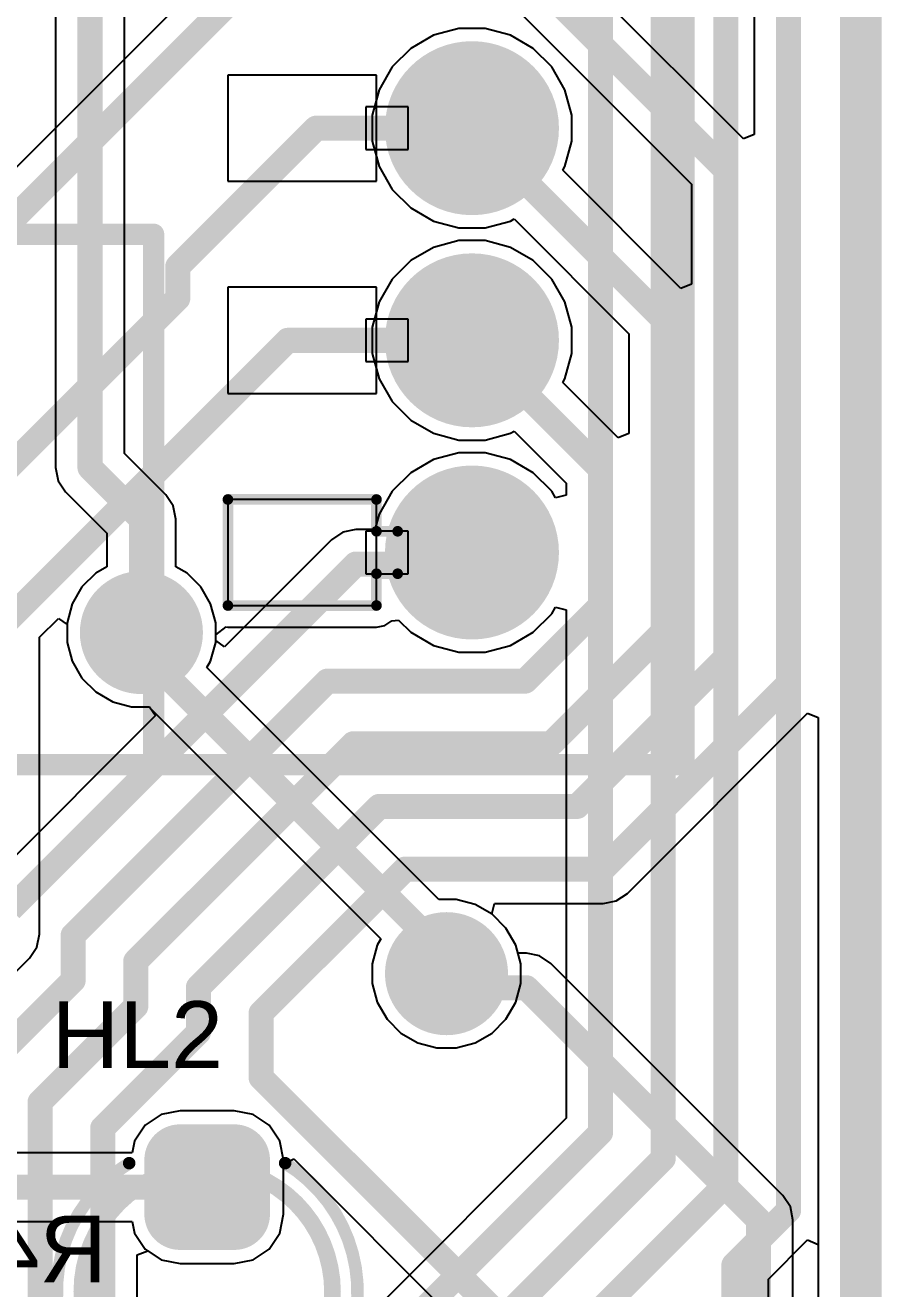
# Model space of a CAD drawing. Header units: inches. Extents: x -0.01 to 4.3, y -0.01 to 7.88.
# Drawn here: x 3.901 to 4.304, y 5.09 to 5.686 of the extents above; entities that cross this region are included whole.
import ezdxf

# ---------------------------------------------------------------- set-up
doc = ezdxf.new("R2010")
doc.units = ezdxf.units.IN
doc.header["$MEASUREMENT"] = 0
for name, color, linetype in [('Bottom Designator', 56, 'Continuous'), ('Bottom Layer', 5, 'Continuous'), ('Bottom Overlay', 54, 'Continuous'), ('Bottom Solder', 6, 'Continuous'), ('Mechanical 1', 6, 'Continuous'), ('Mechanical 29', 56, 'Continuous'), ('Multi-Layer', 9, 'Continuous'), ('Pad Holes', 156, 'Continuous'), ('Top Layer', 1, 'Continuous'), ('Top Overlay', 2, 'Continuous'), ('Top Solder', 216, 'Continuous'), ('Via Holes', 16, 'Continuous')]:
    doc.layers.add(name, color=color, linetype=linetype)
doc.styles.add('Arial', font='', dxfattribs={"height": 0.2})
doc.styles.get('Arial').set_extended_font_data('Arial')

# ---------------------------------------------------------------- blocks, each defined once
blk = doc.blocks.new('______3___26')
at = {"layer": 'Bottom Layer'}
h = blk.add_hatch(color=5, dxfattribs=at)
edge = h.paths.add_edge_path()
edge.add_arc((-0.06209, -0.0128), 0.0128, 180, 270)
edge.add_line((-0.06209, -0.02559), (-0.0365, -0.02559))
edge.add_arc((-0.0365, -0.0128), 0.0128, 270, 360)
edge.add_line((-0.0237, -0.0128), (-0.0237, 0.0128))
edge.add_arc((-0.0365, 0.0128), 0.0128, 0, 90)
edge.add_line((-0.0365, 0.02559), (-0.06209, 0.02559))
edge.add_arc((-0.06209, 0.0128), 0.0128, 90, 180)
edge.add_line((-0.07488, 0.0128), (-0.07488, -0.0128))
h = blk.add_hatch(color=5, dxfattribs=at)
edge = h.paths.add_edge_path()
edge.add_arc((0.04929, 0), 0.02559, 0, 360)
at = {"layer": 'Bottom Solder'}
h = blk.add_hatch(color=6, dxfattribs=at)
edge = h.paths.add_edge_path()
edge.add_arc((-0.06209, -0.0128), 0.0168, 180, 270)
edge.add_line((-0.06209, -0.02959), (-0.0365, -0.02959))
edge.add_arc((-0.0365, -0.0128), 0.0168, 270, 360)
edge.add_line((-0.0197, -0.0128), (-0.0197, 0.0128))
edge.add_arc((-0.0365, 0.0128), 0.0168, 0, 90)
edge.add_line((-0.0365, 0.02959), (-0.06209, 0.02959))
edge.add_arc((-0.06209, 0.0128), 0.0168, 90, 180)
edge.add_line((-0.07888, 0.0128), (-0.07888, -0.0128))
h = blk.add_hatch(color=6, dxfattribs=at)
edge = h.paths.add_edge_path()
edge.add_arc((0.04929, 0), 0.02959, 0, 360)
at = {"layer": 'Multi-Layer'}
h = blk.add_hatch(color=9, dxfattribs=at)
edge = h.paths.add_edge_path()
edge.add_arc((-0.06209, -0.0128), 0.0128, 180, 270)
edge.add_line((-0.06209, -0.02559), (-0.0365, -0.02559))
edge.add_arc((-0.0365, -0.0128), 0.0128, 270, 360)
edge.add_line((-0.0237, -0.0128), (-0.0237, 0.0128))
edge.add_arc((-0.0365, 0.0128), 0.0128, 0, 90)
edge.add_line((-0.0365, 0.02559), (-0.06209, 0.02559))
edge.add_arc((-0.06209, 0.0128), 0.0128, 90, 180)
edge.add_line((-0.07488, 0.0128), (-0.07488, -0.0128))
h = blk.add_hatch(color=9, dxfattribs=at)
edge = h.paths.add_edge_path()
edge.add_arc((0.04929, 0), 0.02559, 0, 360)
at = {"layer": 'Pad Holes'}
h = blk.add_hatch(color=7, dxfattribs=at)
edge = h.paths.add_edge_path()
edge.add_arc((-0.04929, 0), 0.01575, 0, 360)
h = blk.add_hatch(color=7, dxfattribs=at)
edge = h.paths.add_edge_path()
edge.add_arc((0.04929, 0), 0.01575, 0, 360)
at = {"layer": 'Top Layer'}
h = blk.add_hatch(color=1, dxfattribs=at)
edge = h.paths.add_edge_path()
edge.add_arc((-0.06209, -0.0128), 0.0128, 180, 270)
edge.add_line((-0.06209, -0.02559), (-0.0365, -0.02559))
edge.add_arc((-0.0365, -0.0128), 0.0128, 270, 360)
edge.add_line((-0.0237, -0.0128), (-0.0237, 0.0128))
edge.add_arc((-0.0365, 0.0128), 0.0128, 0, 90)
edge.add_line((-0.0365, 0.02559), (-0.06209, 0.02559))
edge.add_arc((-0.06209, 0.0128), 0.0128, 90, 180)
edge.add_line((-0.07488, 0.0128), (-0.07488, -0.0128))
h = blk.add_hatch(color=1, dxfattribs=at)
edge = h.paths.add_edge_path()
edge.add_arc((0.04929, 0), 0.02559, 0, 360)
at = {"layer": 'Top Solder'}
h = blk.add_hatch(color=216, dxfattribs=at)
edge = h.paths.add_edge_path()
edge.add_arc((-0.06209, -0.0128), 0.0168, 180, 270)
edge.add_line((-0.06209, -0.02959), (-0.0365, -0.02959))
edge.add_arc((-0.0365, -0.0128), 0.0168, 270, 360)
edge.add_line((-0.0197, -0.0128), (-0.0197, 0.0128))
edge.add_arc((-0.0365, 0.0128), 0.0168, 0, 90)
edge.add_line((-0.0365, 0.02959), (-0.06209, 0.02959))
edge.add_arc((-0.06209, 0.0128), 0.0168, 90, 180)
edge.add_line((-0.07888, 0.0128), (-0.07888, -0.0128))
h = blk.add_hatch(color=216, dxfattribs=at)
edge = h.paths.add_edge_path()
edge.add_arc((0.04929, 0), 0.02959, 0, 360)
at = {"layer": 'Mechanical 29'}
for points in [[(0.05906, 0, 0.00787, 0.00787, 1), (-0.05906, 0, 0.00787, 0.00787, 1)], [(-0.06102, 0, 0.00394, 0.00394, 1), (-0.05709, 0, 0.00394, 0.00394, 1)], [(0.05709, 0, 0.00394, 0.00394, 1), (0.06102, 0, 0.00394, 0.00394, 1)]]:
    blk.add_lwpolyline(points, format="xyseb", close=True, dxfattribs=at)
at = {"layer": 'Top Overlay'}
for points in [[(-0.06059, 0.03675, 0.00591, 0.00591, -0.490715), (0.0508, 0.04941, 0.00591, 0.00591, 0)], [(0.05118, 0.0384, 0.00591, 0.00591, 0), (0.05118, 0.04724, 0.00591, 0.00591, 0)], [(0.05132, -0.04887, 0.00591, 0.00591, -0.494013), (-0.06059, -0.03675, 0.00591, 0.00591, 0)], [(0.05118, -0.04724, 0.00591, 0.00591, 0), (0.05118, -0.0384, 0.00591, 0.00591, 0)]]:
    blk.add_lwpolyline(points, format="xyseb", dxfattribs=at)
for points in [[(0.04932, 0.04941, 0.00295, 0.00295, 1), (0.05227, 0.04941, 0.00295, 0.00295, 1)], [(0.0497, 0.04724, 0.00295, 0.00295, 1), (0.05266, 0.04724, 0.00295, 0.00295, 1)], [(-0.06207, 0.03675, 0.00295, 0.00295, 1), (-0.05912, 0.03675, 0.00295, 0.00295, 1)], [(0.0497, 0.0384, 0.00295, 0.00295, 1), (0.05266, 0.0384, 0.00295, 0.00295, 1)], [(-0.06207, -0.03675, 0.00295, 0.00295, 1), (-0.05912, -0.03675, 0.00295, 0.00295, 1)], [(0.0497, -0.0384, 0.00295, 0.00295, 1), (0.05266, -0.0384, 0.00295, 0.00295, 1)], [(0.0497, -0.04724, 0.00295, 0.00295, 1), (0.05266, -0.04724, 0.00295, 0.00295, 1)], [(0.04984, -0.04887, 0.00295, 0.00295, 1), (0.05279, -0.04887, 0.00295, 0.00295, 1)]]:
    blk.add_lwpolyline(points, format="xyseb", close=True, dxfattribs=at)
at = {"layer": 'Top Overlay', "style": 'Arial'}
blk.add_text('.', height=0.00394, dxfattribs=at).set_placement((0.07068, 0.03918))
blk = doc.blocks.new('B___P____31')
at = {"layer": 'Bottom Layer'}
h = blk.add_hatch(color=5, dxfattribs=at)
edge = h.paths.add_edge_path()
edge.add_arc((-0.3, 0.95), 0.037, 0, 360)
h = blk.add_hatch(color=5, dxfattribs=at)
edge = h.paths.add_edge_path()
edge.add_arc((-0.3, 0.85), 0.037, 0, 360)
h = blk.add_hatch(color=5, dxfattribs=at)
edge = h.paths.add_edge_path()
edge.add_arc((-0.3, 0.75), 0.037, 0, 360)
at = {"layer": 'Bottom Solder'}
h = blk.add_hatch(color=6, dxfattribs=at)
edge = h.paths.add_edge_path()
edge.add_arc((-0.3, 0.95), 0.041, 0, 360)
h = blk.add_hatch(color=6, dxfattribs=at)
edge = h.paths.add_edge_path()
edge.add_arc((-0.3, 0.85), 0.041, 0, 360)
h = blk.add_hatch(color=6, dxfattribs=at)
edge = h.paths.add_edge_path()
edge.add_arc((-0.3, 0.75), 0.041, 0, 360)
at = {"layer": 'Multi-Layer'}
h = blk.add_hatch(color=9, dxfattribs=at)
edge = h.paths.add_edge_path()
edge.add_arc((-0.3, 0.95), 0.037, 0, 360)
h = blk.add_hatch(color=9, dxfattribs=at)
edge = h.paths.add_edge_path()
edge.add_arc((-0.3, 0.85), 0.037, 0, 360)
h = blk.add_hatch(color=9, dxfattribs=at)
edge = h.paths.add_edge_path()
edge.add_arc((-0.3, 0.75), 0.037, 0, 360)
at = {"layer": 'Pad Holes'}
h = blk.add_hatch(color=7, dxfattribs=at)
edge = h.paths.add_edge_path()
edge.add_arc((-0.3, 0.95), 0.02, 0, 360)
h = blk.add_hatch(color=7, dxfattribs=at)
edge = h.paths.add_edge_path()
edge.add_arc((-0.3, 0.85), 0.02, 0, 360)
h = blk.add_hatch(color=7, dxfattribs=at)
edge = h.paths.add_edge_path()
edge.add_arc((-0.3, 0.75), 0.02, 0, 360)
at = {"layer": 'Top Layer'}
h = blk.add_hatch(color=1, dxfattribs=at)
edge = h.paths.add_edge_path()
edge.add_arc((-0.3, 0.95), 0.037, 0, 360)
h = blk.add_hatch(color=1, dxfattribs=at)
edge = h.paths.add_edge_path()
edge.add_arc((-0.3, 0.85), 0.037, 0, 360)
h = blk.add_hatch(color=1, dxfattribs=at)
edge = h.paths.add_edge_path()
edge.add_arc((-0.3, 0.75), 0.037, 0, 360)
at = {"layer": 'Top Solder'}
h = blk.add_hatch(color=216, dxfattribs=at)
edge = h.paths.add_edge_path()
edge.add_arc((-0.3, 0.95), 0.041, 0, 360)
h = blk.add_hatch(color=216, dxfattribs=at)
edge = h.paths.add_edge_path()
edge.add_arc((-0.3, 0.85), 0.041, 0, 360)
h = blk.add_hatch(color=216, dxfattribs=at)
edge = h.paths.add_edge_path()
edge.add_arc((-0.3, 0.75), 0.041, 0, 360)
at = {"layer": 'Bottom Designator'}
for points in [[(-0.185, 0.975, 0.005, 0.005, 0), (-0.255, 0.975, 0.005, 0.005, 0)], [(-0.255, 0.975, 0.005, 0.005, 0), (-0.255, 0.96, 0.005, 0.005, 0)], [(-0.185, 0.975, 0.005, 0.005, 0), (-0.185, 0.925, 0.005, 0.005, 0)], [(-0.255, 0.96, 0.005, 0.005, 0), (-0.265, 0.96, 0.005, 0.005, 0)], [(-0.255, 0.94, 0.005, 0.005, 0), (-0.265, 0.94, 0.005, 0.005, 0)], [(-0.255, 0.94, 0.005, 0.005, 0), (-0.255, 0.925, 0.005, 0.005, 0)], [(-0.185, 0.925, 0.005, 0.005, 0), (-0.255, 0.925, 0.005, 0.005, 0)]]:
    blk.add_lwpolyline(points, format="xyseb", dxfattribs=at)
for points in [[(-0.25625, 0.975, 0.0025, 0.0025, 1), (-0.25375, 0.975, 0.0025, 0.0025, 1)], [(-0.25625, 0.975, 0.0025, 0.0025, 1), (-0.25375, 0.975, 0.0025, 0.0025, 1)], [(-0.18625, 0.975, 0.0025, 0.0025, 1), (-0.18375, 0.975, 0.0025, 0.0025, 1)], [(-0.18625, 0.975, 0.0025, 0.0025, 1), (-0.18375, 0.975, 0.0025, 0.0025, 1)], [(-0.26625, 0.96, 0.0025, 0.0025, 1), (-0.26375, 0.96, 0.0025, 0.0025, 1)], [(-0.25625, 0.96, 0.0025, 0.0025, 1), (-0.25375, 0.96, 0.0025, 0.0025, 1)], [(-0.25625, 0.96, 0.0025, 0.0025, 1), (-0.25375, 0.96, 0.0025, 0.0025, 1)], [(-0.26625, 0.94, 0.0025, 0.0025, 1), (-0.26375, 0.94, 0.0025, 0.0025, 1)], [(-0.25625, 0.94, 0.0025, 0.0025, 1), (-0.25375, 0.94, 0.0025, 0.0025, 1)], [(-0.25625, 0.94, 0.0025, 0.0025, 1), (-0.25375, 0.94, 0.0025, 0.0025, 1)], [(-0.25625, 0.925, 0.0025, 0.0025, 1), (-0.25375, 0.925, 0.0025, 0.0025, 1)], [(-0.25625, 0.925, 0.0025, 0.0025, 1), (-0.25375, 0.925, 0.0025, 0.0025, 1)], [(-0.18625, 0.925, 0.0025, 0.0025, 1), (-0.18375, 0.925, 0.0025, 0.0025, 1)], [(-0.18625, 0.925, 0.0025, 0.0025, 1), (-0.18375, 0.925, 0.0025, 0.0025, 1)]]:
    blk.add_lwpolyline(points, format="xyseb", close=True, dxfattribs=at)
at = {"layer": 'Bottom Layer'}
for p, q in [((-0.255, 0.975), (-0.255, 0.925)), ((-0.185, 0.975), (-0.255, 0.975)), ((-0.185, 0.925), (-0.185, 0.975)), ((-0.27, 0.96), (-0.27, 0.94)), ((-0.25, 0.96), (-0.27, 0.96)), ((-0.25, 0.94), (-0.25, 0.96)), ((-0.27, 0.94), (-0.25, 0.94)), ((-0.255, 0.925), (-0.185, 0.925)), ((-0.255, 0.875), (-0.255, 0.825)), ((-0.185, 0.875), (-0.255, 0.875)), ((-0.185, 0.825), (-0.185, 0.875)), ((-0.27, 0.86), (-0.27, 0.84)), ((-0.25, 0.86), (-0.27, 0.86)), ((-0.25, 0.84), (-0.25, 0.86)), ((-0.27, 0.84), (-0.25, 0.84)), ((-0.255, 0.825), (-0.185, 0.825)), ((-0.255, 0.775), (-0.255, 0.725)), ((-0.185, 0.775), (-0.255, 0.775)), ((-0.185, 0.725), (-0.185, 0.775)), ((-0.27, 0.76), (-0.27, 0.74)), ((-0.25, 0.76), (-0.27, 0.76)), ((-0.25, 0.74), (-0.25, 0.76)), ((-0.27, 0.74), (-0.25, 0.74)), ((-0.255, 0.725), (-0.185, 0.725))]:
    blk.add_line(p, q, dxfattribs=at)
at = {"layer": 'Top Overlay'}
for points in [[(-0.4, 1.05, 0.01, 0.01, 0), (-0.4, -1.05, 0.01, 0.01, 0)], [(0.4, 1.05, 0.01, 0.01, 0), (-0.4, 1.05, 0.01, 0.01, 0)], [(-0.15, 1.05, 0.01, 0.01, 0), (-0.15, 0.8, 0.01, 0.01, 0)], [(0.15, 1.05, 0.01, 0.01, 0), (-0.15, 1.05, 0.01, 0.01, 0)], [(0.15, 0.8, 0.01, 0.01, 0), (-0.15, 0.8, 0.01, 0.01, 0)]]:
    blk.add_lwpolyline(points, format="xyseb", dxfattribs=at)
for points in [[(-0.4025, 1.05, 0.005, 0.005, 1), (-0.3975, 1.05, 0.005, 0.005, 1)], [(-0.4025, 1.05, 0.005, 0.005, 1), (-0.3975, 1.05, 0.005, 0.005, 1)], [(-0.1525, 1.05, 0.005, 0.005, 1), (-0.1475, 1.05, 0.005, 0.005, 1)], [(-0.1525, 1.05, 0.005, 0.005, 1), (-0.1475, 1.05, 0.005, 0.005, 1)], [(-0.1525, 0.8, 0.005, 0.005, 1), (-0.1475, 0.8, 0.005, 0.005, 1)], [(-0.1525, 0.8, 0.005, 0.005, 1), (-0.1475, 0.8, 0.005, 0.005, 1)]]:
    blk.add_lwpolyline(points, format="xyseb", close=True, dxfattribs=at)

msp = doc.modelspace()

# ---------------------------------------------------------------- hatches: boundary and pattern name
at = {"layer": 'Bottom Layer'}
h = msp.add_hatch(color=5, dxfattribs=at)
edge = h.paths.add_edge_path()
edge.add_arc((3.95523, 5.39926), 0.025, 0, 360)
h = msp.add_hatch(color=5, dxfattribs=at)
edge = h.paths.add_edge_path()
edge.add_arc((4.09901, 5.23849), 0.025, 0, 360)
at = {"layer": 'Bottom Solder'}
h = msp.add_hatch(color=6, dxfattribs=at)
edge = h.paths.add_edge_path()
edge.add_arc((3.95523, 5.39926), 0.029, 0, 360)
h = msp.add_hatch(color=6, dxfattribs=at)
edge = h.paths.add_edge_path()
edge.add_arc((4.09901, 5.23849), 0.029, 0, 360)
at = {"layer": 'Top Layer'}
h = msp.add_hatch(color=1, dxfattribs=at)
edge = h.paths.add_edge_path()
edge.add_arc((3.95523, 5.39926), 0.025, 0, 360)
h = msp.add_hatch(color=1, dxfattribs=at)
edge = h.paths.add_edge_path()
edge.add_arc((4.09901, 5.23849), 0.025, 0, 360)
at = {"layer": 'Top Solder'}
h = msp.add_hatch(color=216, dxfattribs=at)
edge = h.paths.add_edge_path()
edge.add_arc((3.95523, 5.39926), 0.029, 0, 360)
h = msp.add_hatch(color=216, dxfattribs=at)
edge = h.paths.add_edge_path()
edge.add_arc((4.09901, 5.23849), 0.029, 0, 360)
at = {"layer": 'Via Holes'}
h = msp.add_hatch(color=7, dxfattribs=at)
edge = h.paths.add_edge_path()
edge.add_arc((3.95523, 5.39926), 0.014, 0, 360)
h = msp.add_hatch(color=7, dxfattribs=at)
edge = h.paths.add_edge_path()
edge.add_arc((4.09901, 5.23849), 0.014, 0, 360)

# ---------------------------------------------------------------- linework, layer by layer
at = {"layer": 'Bottom Layer'}
for p, q in [((3.98644, 5.70878), (3.82048, 5.54282)), ((4.13986, 5.39939), (4.14861, 5.40814)), ((4.14861, 5.40814), (4.1504, 5.41125)), ((4.1504, 5.41125), (4.1554, 5.40991)), ((4.1554, 5.40991), (4.1554, 5.17034)), ((3.90722, 5.39708), (3.91609, 5.40595)), ((3.91609, 5.40595), (3.92023, 5.40301)), ((3.92023, 5.40301), (3.92023, 5.39465)), ((3.99023, 5.39827), (3.99523, 5.40196)), ((3.99523, 5.40196), (3.996, 5.4018)), ((3.996, 5.4018), (4.066, 5.4018)), ((4.066, 5.4018), (4.0699, 5.40258)), ((4.0699, 5.40258), (4.07321, 5.40479)), ((4.07321, 5.40479), (4.07642, 5.40511)), ((4.07642, 5.40511), (4.08214, 5.39939)), ((3.90722, 5.25718), (3.90722, 5.39708)), ((3.99023, 5.39465), (3.99023, 5.39827)), ((4.08214, 5.39939), (4.09286, 5.3932)), ((4.12914, 5.3932), (4.13986, 5.39939)), ((3.92023, 5.39465), (3.92261, 5.38575)), ((3.98784, 5.38575), (3.99023, 5.39465)), ((4.09286, 5.3932), (4.10481, 5.39)), ((4.10481, 5.39), (4.11719, 5.39)), ((4.11719, 5.39), (4.12914, 5.3932)), ((3.92261, 5.38575), (3.92722, 5.37777)), ((3.98613, 5.38279), (3.98784, 5.38575)), ((3.92722, 5.37777), (3.93374, 5.37125)), ((4.09544, 5.27349), (3.98613, 5.38279)), ((3.93374, 5.37125), (3.94172, 5.36664)), ((3.94172, 5.36664), (3.95062, 5.36426)), ((3.95062, 5.36426), (3.9588, 5.36426)), ((3.9588, 5.36426), (4.0681, 5.25495)), ((4.10362, 5.27349), (4.09544, 5.27349)), ((4.11252, 5.2711), (4.10362, 5.27349)), ((4.1205, 5.26649), (4.11252, 5.2711)), ((4.12702, 5.25998), (4.1205, 5.26649)), ((4.13163, 5.252), (4.12702, 5.25998)), ((3.90598, 5.25098), (3.90722, 5.25718)), ((4.0681, 5.25495), (4.0664, 5.252)), ((3.90247, 5.24572), (3.90598, 5.25098)), ((4.0664, 5.252), (4.06401, 5.24309)), ((4.13401, 5.24309), (4.13163, 5.252)), ((3.81584, 5.15909), (3.90247, 5.24572)), ((4.06401, 5.24309), (4.06401, 5.23388)), ((4.13401, 5.23388), (4.13401, 5.24309)), ((4.06401, 5.23388), (4.0664, 5.22498)), ((4.13163, 5.22498), (4.13401, 5.23388)), ((4.0664, 5.22498), (4.071, 5.217)), ((4.12702, 5.217), (4.13163, 5.22498)), ((4.071, 5.217), (4.07752, 5.21048)), ((4.1205, 5.21048), (4.12702, 5.217)), ((4.07752, 5.21048), (4.0855, 5.20587)), ((4.0855, 5.20587), (4.0944, 5.20349)), ((4.10362, 5.20349), (4.11252, 5.20587)), ((4.11252, 5.20587), (4.1205, 5.21048)), ((4.0944, 5.20349), (4.10362, 5.20349)), ((3.96453, 5.17214), (3.95699, 5.1671)), ((3.97343, 5.17391), (3.96453, 5.17214)), ((3.99902, 5.17391), (3.97343, 5.17391)), ((4.00791, 5.17214), (3.99902, 5.17391)), ((4.01545, 5.1671), (4.00791, 5.17214)), ((4.1554, 5.17034), (4.02681, 5.04175)), ((3.95699, 5.1671), (3.95195, 5.15956)), ((4.02049, 5.15956), (4.01545, 5.1671)), ((3.95195, 5.15956), (3.95086, 5.15409)), ((4.02226, 5.15067), (4.02049, 5.15956)), ((3.95086, 5.15409), (3.81791, 5.15409)), ((4.02226, 5.12508), (4.02226, 5.15067)), ((3.82016, 5.12166), (3.95086, 5.12166)), ((3.95086, 5.12166), (3.95195, 5.11618)), ((4.02049, 5.11618), (4.02226, 5.12508)), ((3.95195, 5.11618), (3.95699, 5.10864)), ((4.01545, 5.10864), (4.02049, 5.11618)), ((4.25067, 5.09446), (4.26919, 5.11298)), ((4.26919, 5.11298), (4.27419, 5.11091)), ((4.27419, 5.11091), (4.27419, 0.11899)), ((3.95699, 5.10864), (3.96453, 5.10361)), ((3.96453, 5.10361), (3.97343, 5.10184)), ((3.99902, 5.10184), (4.00791, 5.10361)), ((4.00791, 5.10361), (4.01545, 5.10864)), ((3.97343, 5.10184), (3.99902, 5.10184)), ((4.25067, 4.22183), (4.25067, 5.09446))]:
    msp.add_line(p, q, dxfattribs=at)
for points in [[(4.2602, 5.12693, 0.01181, 0.01181, 0), (4.2602, 5.85704, 0.01181, 0.01181, 0)], [(4.23068, 5.13916, 0.01181, 0.01181, 0), (4.23068, 5.84481, 0.01181, 0.01181, 0)], [(4.20115, 5.15139, 0.01181, 0.01181, 0), (4.20115, 5.83258, 0.01181, 0.01181, 0)], [(4.17162, 5.16362, 0.01181, 0.01181, 0), (4.17162, 5.76211, 0.01181, 0.01181, 0)], [(3.83195, 5.53135, 0.01181, 0.01181, 0), (4.03759, 5.737, 0.01181, 0.01181, 0)], [(3.97238, 5.57178, 0.01181, 0.01181, 0), (4.03759, 5.637, 0.01181, 0.01181, 0)], [(4.03759, 5.637, 0.01181, 0.01181, 0), (4.111, 5.637, 0.01181, 0.01181, 0)], [(3.97238, 5.55678, 0.01181, 0.01181, 0), (3.97238, 5.57178, 0.01181, 0.01181, 0)], [(3.86147, 5.44588, 0.01181, 0.01181, 0), (3.97238, 5.55678, 0.01181, 0.01181, 0)], [(3.891, 5.40379, 0.01181, 0.01181, 0), (4.02421, 5.537, 0.01181, 0.01181, 0)], [(4.02421, 5.537, 0.01181, 0.01181, 0), (4.111, 5.537, 0.01181, 0.01181, 0)], [(3.95523, 5.39076, 0.01181, 0.01181, 0), (3.95523, 5.39926, 0.01181, 0.01181, 0)], [(3.95523, 5.39076, 0.01181, 0.01181, 0), (4.09901, 5.24698, 0.01181, 0.01181, 0)], [(4.09901, 5.23849, 0.01181, 0.01181, 0), (4.09901, 5.24698, 0.01181, 0.01181, 0)], [(4.03543, 5.02743, 0.01181, 0.01181, 0), (4.17162, 5.16362, 0.01181, 0.01181, 0)], [(4.06496, 5.0152, 0.01181, 0.01181, 0), (4.20115, 5.15139, 0.01181, 0.01181, 0)], [(3.81345, 5.13787, 0.01181, 0.01181, 0), (3.98622, 5.13787, 0.01181, 0.01181, 0)], [(4.17162, 5.08011, 0.01181, 0.01181, 0), (4.23068, 5.13916, 0.01181, 0.01181, 0)], [(4.23445, 5.10117, 0.01181, 0.01181, 0), (4.2602, 5.12693, 0.01181, 0.01181, 0)], [(4.23445, 4.22183, 0.01181, 0.01181, 0), (4.23445, 5.10117, 0.01181, 0.01181, 0)]]:
    msp.add_lwpolyline(points, format="xyseb", dxfattribs=at)
for points in [[(4.03464, 5.637, 0.00591, 0.00591, 1), (4.04055, 5.637, 0.00591, 0.00591, 1)], [(4.03464, 5.637, 0.00591, 0.00591, 1), (4.04055, 5.637, 0.00591, 0.00591, 1)], [(4.10805, 5.637, 0.00591, 0.00591, 1), (4.11395, 5.637, 0.00591, 0.00591, 1)], [(3.96943, 5.57178, 0.00591, 0.00591, 1), (3.97533, 5.57178, 0.00591, 0.00591, 1)], [(3.96943, 5.57178, 0.00591, 0.00591, 1), (3.97533, 5.57178, 0.00591, 0.00591, 1)], [(3.96943, 5.55678, 0.00591, 0.00591, 1), (3.97533, 5.55678, 0.00591, 0.00591, 1)], [(3.96943, 5.55678, 0.00591, 0.00591, 1), (3.97533, 5.55678, 0.00591, 0.00591, 1)], [(4.02125, 5.537, 0.00591, 0.00591, 1), (4.02716, 5.537, 0.00591, 0.00591, 1)], [(4.02125, 5.537, 0.00591, 0.00591, 1), (4.02716, 5.537, 0.00591, 0.00591, 1)], [(4.10805, 5.537, 0.00591, 0.00591, 1), (4.11395, 5.537, 0.00591, 0.00591, 1)], [(3.95228, 5.39926, 0.00591, 0.00591, 1), (3.95818, 5.39926, 0.00591, 0.00591, 1)], [(3.95228, 5.39076, 0.00591, 0.00591, 1), (3.95818, 5.39076, 0.00591, 0.00591, 1)], [(3.95228, 5.39076, 0.00591, 0.00591, 1), (3.95818, 5.39076, 0.00591, 0.00591, 1)], [(4.09606, 5.24698, 0.00591, 0.00591, 1), (4.10196, 5.24698, 0.00591, 0.00591, 1)], [(4.09606, 5.24698, 0.00591, 0.00591, 1), (4.10196, 5.24698, 0.00591, 0.00591, 1)], [(4.09606, 5.23849, 0.00591, 0.00591, 1), (4.10196, 5.23849, 0.00591, 0.00591, 1)], [(4.16867, 5.16362, 0.00591, 0.00591, 1), (4.17457, 5.16362, 0.00591, 0.00591, 1)], [(4.16867, 5.16362, 0.00591, 0.00591, 1), (4.17457, 5.16362, 0.00591, 0.00591, 1)], [(4.1982, 5.15139, 0.00591, 0.00591, 1), (4.2041, 5.15139, 0.00591, 0.00591, 1)], [(4.1982, 5.15139, 0.00591, 0.00591, 1), (4.2041, 5.15139, 0.00591, 0.00591, 1)], [(3.98327, 5.13787, 0.00591, 0.00591, 1), (3.98917, 5.13787, 0.00591, 0.00591, 1)], [(4.22772, 5.13916, 0.00591, 0.00591, 1), (4.23363, 5.13916, 0.00591, 0.00591, 1)], [(4.22772, 5.13916, 0.00591, 0.00591, 1), (4.23363, 5.13916, 0.00591, 0.00591, 1)], [(4.25725, 5.12693, 0.00591, 0.00591, 1), (4.26316, 5.12693, 0.00591, 0.00591, 1)], [(4.25725, 5.12693, 0.00591, 0.00591, 1), (4.26316, 5.12693, 0.00591, 0.00591, 1)], [(4.2315, 5.10117, 0.00591, 0.00591, 1), (4.2374, 5.10117, 0.00591, 0.00591, 1)], [(4.2315, 5.10117, 0.00591, 0.00591, 1), (4.2374, 5.10117, 0.00591, 0.00591, 1)]]:
    msp.add_lwpolyline(points, format="xyseb", close=True, dxfattribs=at)
at = {"layer": 'Mechanical 1'}
for points in [[(4.28934, 0.11833, 0.00984, 0.00984, 0), (4.28934, 7.75569, 0.00984, 0.00984, 0)], [(4.29918, 0.11811, 0.00984, 0.00984, 0), (4.29918, 7.75591, 0.00984, 0.00984, 0)]]:
    msp.add_lwpolyline(points, format="xyseb", dxfattribs=at)
at = {"layer": 'Top Layer'}
for p, q in [((4.24399, 6.28108), (4.24399, 5.63402)), ((4.23899, 5.63195), (4.1538, 5.71713)), ((4.13087, 5.6942), (4.21446, 5.61061)), ((3.91478, 5.69095), (3.91478, 5.477)), ((3.94722, 5.48372), (3.94722, 5.69095)), ((4.10481, 5.684), (4.09286, 5.6808)), ((4.11719, 5.684), (4.10481, 5.684)), ((4.12914, 5.6808), (4.11719, 5.684)), ((4.09286, 5.6808), (4.08214, 5.67461)), ((4.13986, 5.67461), (4.12914, 5.6808)), ((4.08214, 5.67461), (4.07339, 5.66586)), ((4.14861, 5.66586), (4.13986, 5.67461)), ((4.07339, 5.66586), (4.0672, 5.65514)), ((4.1548, 5.65514), (4.14861, 5.66586)), ((4.0672, 5.65514), (4.064, 5.64319)), ((4.158, 5.64319), (4.1548, 5.65514)), ((4.064, 5.64319), (4.064, 5.63081)), ((4.158, 5.63081), (4.158, 5.64319)), ((4.24399, 5.63402), (4.23899, 5.63195)), ((4.064, 5.63081), (4.0672, 5.61886)), ((4.1548, 5.61886), (4.158, 5.63081)), ((4.0672, 5.61886), (4.07339, 5.60814)), ((4.1538, 5.61713), (4.1548, 5.61886)), ((4.20946, 5.56147), (4.1538, 5.61713)), ((4.21446, 5.61061), (4.21446, 5.56355)), ((4.07339, 5.60814), (4.08214, 5.59939)), ((4.08214, 5.59939), (4.09286, 5.5932)), ((4.09286, 5.5932), (4.10481, 5.59)), ((4.11719, 5.59), (4.12914, 5.5932)), ((4.12914, 5.5932), (4.13087, 5.5942)), ((4.13087, 5.5942), (4.18493, 5.54013)), ((4.10481, 5.59), (4.11719, 5.59)), ((4.09286, 5.5808), (4.08214, 5.57461)), ((4.10481, 5.584), (4.09286, 5.5808)), ((4.11719, 5.584), (4.10481, 5.584)), ((4.12914, 5.5808), (4.11719, 5.584)), ((4.13986, 5.57461), (4.12914, 5.5808)), ((4.08214, 5.57461), (4.07339, 5.56586)), ((4.14861, 5.56586), (4.13986, 5.57461)), ((4.07339, 5.56586), (4.0672, 5.55514)), ((4.1548, 5.55514), (4.14861, 5.56586)), ((4.21446, 5.56355), (4.20946, 5.56147)), ((4.0672, 5.55514), (4.064, 5.54319)), ((4.158, 5.54319), (4.1548, 5.55514)), ((4.064, 5.54319), (4.064, 5.53081)), ((4.158, 5.53081), (4.158, 5.54319)), ((4.18493, 5.54013), (4.18493, 5.49307)), ((4.064, 5.53081), (4.0672, 5.51886)), ((4.1548, 5.51886), (4.158, 5.53081)), ((4.0672, 5.51886), (4.07339, 5.50814)), ((4.1538, 5.51713), (4.1548, 5.51886)), ((4.17993, 5.491), (4.1538, 5.51713)), ((4.07339, 5.50814), (4.08214, 5.49939)), ((4.08214, 5.49939), (4.09286, 5.4932)), ((4.09286, 5.4932), (4.10481, 5.49)), ((4.11719, 5.49), (4.12914, 5.4932)), ((4.12914, 5.4932), (4.13087, 5.4942)), ((4.13087, 5.4942), (4.1554, 5.46966)), ((4.18493, 5.49307), (4.17993, 5.491)), ((4.10481, 5.49), (4.11719, 5.49)), ((3.9667, 5.46424), (3.94722, 5.48372)), ((4.09286, 5.4808), (4.08214, 5.47461)), ((4.10481, 5.484), (4.09286, 5.4808)), ((4.11719, 5.484), (4.10481, 5.484)), ((4.12914, 5.4808), (4.11719, 5.484)), ((4.13986, 5.47461), (4.12914, 5.4808)), ((3.91478, 5.477), (3.91602, 5.47079)), ((4.08214, 5.47461), (4.07339, 5.46586)), ((4.14861, 5.46586), (4.13986, 5.47461)), ((3.91602, 5.47079), (3.91953, 5.46553)), ((4.1554, 5.46966), (4.1554, 5.46409)), ((3.91953, 5.46553), (3.93901, 5.44605)), ((3.97021, 5.45898), (3.9667, 5.46424)), ((4.07339, 5.46586), (4.0672, 5.45514)), ((4.1504, 5.46275), (4.14861, 5.46586)), ((4.1554, 5.46409), (4.1504, 5.46275)), ((3.97145, 5.45277), (3.97021, 5.45898)), ((4.0672, 5.45514), (4.06523, 5.44777)), ((3.97145, 5.43031), (3.97145, 5.45277)), ((3.93901, 5.44605), (3.93901, 5.43031)), ((4.04482, 5.44302), (3.99437, 5.39257)), ((4.05008, 5.44654), (4.04482, 5.44302)), ((4.05628, 5.44777), (4.05008, 5.44654)), ((4.06523, 5.44777), (4.05628, 5.44777)), ((3.93374, 5.42727), (3.92722, 5.42075)), ((3.93901, 5.43031), (3.93374, 5.42727)), ((3.97672, 5.42727), (3.97145, 5.43031)), ((3.98323, 5.42075), (3.97672, 5.42727)), ((3.92722, 5.42075), (3.92261, 5.41277)), ((3.98784, 5.41277), (3.98323, 5.42075)), ((3.92261, 5.41277), (3.92023, 5.40387)), ((3.99023, 5.40387), (3.98784, 5.41277)), ((3.92023, 5.40387), (3.92023, 5.39465)), ((3.99023, 5.3955), (3.99023, 5.40387)), ((3.99437, 5.39257), (3.99023, 5.3955)), ((3.92023, 5.39465), (3.92261, 5.38575)), ((3.92261, 5.38575), (3.92722, 5.37777)), ((3.92722, 5.37777), (3.93374, 5.37125)), ((3.93374, 5.37125), (3.94172, 5.36664)), ((3.94172, 5.36664), (3.95062, 5.36426)), ((3.96192, 5.36012), (3.88522, 5.28342)), ((3.95062, 5.36426), (3.95898, 5.36426)), ((3.95898, 5.36426), (3.96192, 5.36012)), ((4.18427, 5.27633), (4.26919, 5.36125)), ((4.26919, 5.36125), (4.27419, 5.35918)), ((4.27419, 5.35918), (4.27419, 0.11899)), ((4.17901, 5.27281), (4.18427, 5.27633)), ((4.12035, 5.26658), (4.12169, 5.27158)), ((4.12169, 5.27158), (4.1728, 5.27158)), ((4.1728, 5.27158), (4.17901, 5.27281)), ((4.1205, 5.26649), (4.12035, 5.26658)), ((4.12702, 5.25998), (4.1205, 5.26649)), ((4.13163, 5.252), (4.12702, 5.25998)), ((4.13267, 5.24808), (4.13163, 5.252)), ((4.13664, 5.24808), (4.13267, 5.24808)), ((4.14285, 5.24685), (4.13664, 5.24808)), ((4.14811, 5.24333), (4.14285, 5.24685)), ((4.25753, 5.13391), (4.14811, 5.24333)), ((4.02226, 5.14892), (4.02703, 5.15123)), ((4.02703, 5.15123), (4.11926, 5.059)), ((4.02226, 5.12508), (4.02226, 5.14892)), ((4.26105, 5.12865), (4.25753, 5.13391)), ((4.26228, 5.12244), (4.26105, 5.12865)), ((4.02049, 5.11618), (4.02226, 5.12508)), ((4.26228, 2.6003), (4.26228, 5.12244)), ((4.01545, 5.10864), (4.02049, 5.11618)), ((3.95322, 5.10597), (3.95822, 5.10782)), ((3.95322, 5.06235), (3.95322, 5.10597)), ((3.95822, 5.10782), (3.96453, 5.10361)), ((3.96453, 5.10361), (3.97343, 5.10184)), ((3.99902, 5.10184), (4.00791, 5.10361)), ((4.00791, 5.10361), (4.01545, 5.10864)), ((3.97343, 5.10184), (3.99902, 5.10184))]:
    msp.add_line(p, q, dxfattribs=at)
for points in [[(4.2602, 5.3752, 0.01181, 0.01181, 0), (4.2602, 6.2878, 0.01181, 0.01181, 0)], [(4.111, 5.737, 0.01181, 0.01181, 0), (4.23068, 5.61732, 0.01181, 0.01181, 0)], [(3.931, 5.477, 0.01181, 0.01181, 0), (3.931, 5.722, 0.01181, 0.01181, 0)], [(4.111, 5.637, 0.01181, 0.01181, 0), (4.20115, 5.54685, 0.01181, 0.01181, 0)], [(4.23068, 5.38743, 0.01181, 0.01181, 0), (4.23068, 5.61732, 0.01181, 0.01181, 0)], [(4.20115, 5.39966, 0.01181, 0.01181, 0), (4.20115, 5.54685, 0.01181, 0.01181, 0)], [(4.111, 5.537, 0.01181, 0.01181, 0), (4.17162, 5.47638, 0.01181, 0.01181, 0)], [(3.931, 5.477, 0.01181, 0.01181, 0), (3.95523, 5.45277, 0.01181, 0.01181, 0)], [(4.17162, 5.41189, 0.01181, 0.01181, 0), (4.17162, 5.47638, 0.01181, 0.01181, 0)], [(3.95523, 5.39926, 0.01181, 0.01181, 0), (3.95523, 5.45277, 0.01181, 0.01181, 0)], [(3.89353, 5.2688, 0.01181, 0.01181, 0), (4.05628, 5.43155, 0.01181, 0.01181, 0)], [(4.05628, 5.43155, 0.01181, 0.01181, 0), (4.10555, 5.43155, 0.01181, 0.01181, 0)], [(4.10555, 5.43155, 0.01181, 0.01181, 0), (4.111, 5.437, 0.01181, 0.01181, 0)], [(4.13611, 5.37638, 0.01181, 0.01181, 0), (4.17162, 5.41189, 0.01181, 0.01181, 0)], [(4.16317, 5.36168, 0.01181, 0.01181, 0), (4.20115, 5.39966, 0.01181, 0.01181, 0)], [(4.16057, 5.31732, 0.01181, 0.01181, 0), (4.23068, 5.38743, 0.01181, 0.01181, 0)], [(3.92306, 5.25657, 0.01181, 0.01181, 0), (4.04287, 5.37638, 0.01181, 0.01181, 0)], [(4.04287, 5.37638, 0.01181, 0.01181, 0), (4.13611, 5.37638, 0.01181, 0.01181, 0)], [(4.1728, 5.2878, 0.01181, 0.01181, 0), (4.2602, 5.3752, 0.01181, 0.01181, 0)], [(4.14834, 5.34685, 0.01181, 0.01181, 0), (4.16317, 5.36168, 0.01181, 0.01181, 0)], [(3.95258, 5.24434, 0.01181, 0.01181, 0), (4.0551, 5.34685, 0.01181, 0.01181, 0)], [(4.0551, 5.34685, 0.01181, 0.01181, 0), (4.14834, 5.34685, 0.01181, 0.01181, 0)], [(3.98211, 5.2321, 0.01181, 0.01181, 0), (4.06733, 5.31732, 0.01181, 0.01181, 0)], [(4.06733, 5.31732, 0.01181, 0.01181, 0), (4.16057, 5.31732, 0.01181, 0.01181, 0)], [(4.01164, 5.21987, 0.01181, 0.01181, 0), (4.07956, 5.2878, 0.01181, 0.01181, 0)], [(4.07956, 5.2878, 0.01181, 0.01181, 0), (4.1728, 5.2878, 0.01181, 0.01181, 0)], [(3.92306, 5.23532, 0.01181, 0.01181, 0), (3.92306, 5.25657, 0.01181, 0.01181, 0)], [(3.95258, 5.22309, 0.01181, 0.01181, 0), (3.95258, 5.24434, 0.01181, 0.01181, 0)], [(3.87795, 5.19021, 0.01181, 0.01181, 0), (3.92306, 5.23532, 0.01181, 0.01181, 0)], [(4.09901, 5.23849, 0.01181, 0.01181, 0), (4.10563, 5.23187, 0.01181, 0.01181, 0)], [(3.98211, 5.21086, 0.01181, 0.01181, 0), (3.98211, 5.2321, 0.01181, 0.01181, 0)], [(4.10563, 5.23187, 0.01181, 0.01181, 0), (4.13664, 5.23187, 0.01181, 0.01181, 0)], [(4.13664, 5.23187, 0.01181, 0.01181, 0), (4.24606, 5.12244, 0.01181, 0.01181, 0)], [(3.90748, 5.17798, 0.01181, 0.01181, 0), (3.95258, 5.22309, 0.01181, 0.01181, 0)], [(4.01164, 5.18955, 0.01181, 0.01181, 0), (4.01164, 5.21987, 0.01181, 0.01181, 0)], [(3.93701, 5.16575, 0.01181, 0.01181, 0), (3.98211, 5.21086, 0.01181, 0.01181, 0)], [(4.01164, 5.18955, 0.01181, 0.01181, 0), (4.13547, 5.06571, 0.01181, 0.01181, 0)], [(3.90748, 4.96921, 0.01181, 0.01181, 0), (3.90748, 5.17798, 0.01181, 0.01181, 0)], [(3.93701, 4.71595, 0.01181, 0.01181, 0), (3.93701, 5.16575, 0.01181, 0.01181, 0)], [(4.24606, 2.6003, 0.01181, 0.01181, 0), (4.24606, 5.12244, 0.01181, 0.01181, 0)]]:
    msp.add_lwpolyline(points, format="xyseb", dxfattribs=at)
for points in [[(4.10805, 5.637, 0.00591, 0.00591, 1), (4.11395, 5.637, 0.00591, 0.00591, 1)], [(4.22772, 5.61732, 0.00591, 0.00591, 1), (4.23363, 5.61732, 0.00591, 0.00591, 1)], [(4.22772, 5.61732, 0.00591, 0.00591, 1), (4.23363, 5.61732, 0.00591, 0.00591, 1)], [(4.1982, 5.54685, 0.00591, 0.00591, 1), (4.2041, 5.54685, 0.00591, 0.00591, 1)], [(4.1982, 5.54685, 0.00591, 0.00591, 1), (4.2041, 5.54685, 0.00591, 0.00591, 1)], [(4.10805, 5.537, 0.00591, 0.00591, 1), (4.11395, 5.537, 0.00591, 0.00591, 1)], [(3.92805, 5.477, 0.00591, 0.00591, 1), (3.93395, 5.477, 0.00591, 0.00591, 1)], [(3.92805, 5.477, 0.00591, 0.00591, 1), (3.93395, 5.477, 0.00591, 0.00591, 1)], [(4.16867, 5.47638, 0.00591, 0.00591, 1), (4.17457, 5.47638, 0.00591, 0.00591, 1)], [(4.16867, 5.47638, 0.00591, 0.00591, 1), (4.17457, 5.47638, 0.00591, 0.00591, 1)], [(3.95228, 5.45277, 0.00591, 0.00591, 1), (3.95818, 5.45277, 0.00591, 0.00591, 1)], [(3.95228, 5.45277, 0.00591, 0.00591, 1), (3.95818, 5.45277, 0.00591, 0.00591, 1)], [(4.05333, 5.43155, 0.00591, 0.00591, 1), (4.05924, 5.43155, 0.00591, 0.00591, 1)], [(4.05333, 5.43155, 0.00591, 0.00591, 1), (4.05924, 5.43155, 0.00591, 0.00591, 1)], [(4.1026, 5.43155, 0.00591, 0.00591, 1), (4.10851, 5.43155, 0.00591, 0.00591, 1)], [(4.1026, 5.43155, 0.00591, 0.00591, 1), (4.10851, 5.43155, 0.00591, 0.00591, 1)], [(4.10805, 5.437, 0.00591, 0.00591, 1), (4.11395, 5.437, 0.00591, 0.00591, 1)], [(4.16867, 5.41189, 0.00591, 0.00591, 1), (4.17457, 5.41189, 0.00591, 0.00591, 1)], [(4.16867, 5.41189, 0.00591, 0.00591, 1), (4.17457, 5.41189, 0.00591, 0.00591, 1)], [(3.95228, 5.39926, 0.00591, 0.00591, 1), (3.95818, 5.39926, 0.00591, 0.00591, 1)], [(4.1982, 5.39966, 0.00591, 0.00591, 1), (4.2041, 5.39966, 0.00591, 0.00591, 1)], [(4.1982, 5.39966, 0.00591, 0.00591, 1), (4.2041, 5.39966, 0.00591, 0.00591, 1)], [(4.22772, 5.38743, 0.00591, 0.00591, 1), (4.23363, 5.38743, 0.00591, 0.00591, 1)], [(4.22772, 5.38743, 0.00591, 0.00591, 1), (4.23363, 5.38743, 0.00591, 0.00591, 1)], [(4.03991, 5.37638, 0.00591, 0.00591, 1), (4.04582, 5.37638, 0.00591, 0.00591, 1)], [(4.03991, 5.37638, 0.00591, 0.00591, 1), (4.04582, 5.37638, 0.00591, 0.00591, 1)], [(4.13316, 5.37638, 0.00591, 0.00591, 1), (4.13906, 5.37638, 0.00591, 0.00591, 1)], [(4.13316, 5.37638, 0.00591, 0.00591, 1), (4.13906, 5.37638, 0.00591, 0.00591, 1)], [(4.25725, 5.3752, 0.00591, 0.00591, 1), (4.26316, 5.3752, 0.00591, 0.00591, 1)], [(4.25725, 5.3752, 0.00591, 0.00591, 1), (4.26316, 5.3752, 0.00591, 0.00591, 1)], [(4.16021, 5.36168, 0.00591, 0.00591, 1), (4.16612, 5.36168, 0.00591, 0.00591, 1)], [(4.16021, 5.36168, 0.00591, 0.00591, 1), (4.16612, 5.36168, 0.00591, 0.00591, 1)], [(4.05215, 5.34685, 0.00591, 0.00591, 1), (4.05805, 5.34685, 0.00591, 0.00591, 1)], [(4.05215, 5.34685, 0.00591, 0.00591, 1), (4.05805, 5.34685, 0.00591, 0.00591, 1)], [(4.14539, 5.34685, 0.00591, 0.00591, 1), (4.15129, 5.34685, 0.00591, 0.00591, 1)], [(4.14539, 5.34685, 0.00591, 0.00591, 1), (4.15129, 5.34685, 0.00591, 0.00591, 1)], [(4.06438, 5.31732, 0.00591, 0.00591, 1), (4.07028, 5.31732, 0.00591, 0.00591, 1)], [(4.06438, 5.31732, 0.00591, 0.00591, 1), (4.07028, 5.31732, 0.00591, 0.00591, 1)], [(4.15762, 5.31732, 0.00591, 0.00591, 1), (4.16352, 5.31732, 0.00591, 0.00591, 1)], [(4.15762, 5.31732, 0.00591, 0.00591, 1), (4.16352, 5.31732, 0.00591, 0.00591, 1)], [(4.07661, 5.2878, 0.00591, 0.00591, 1), (4.08251, 5.2878, 0.00591, 0.00591, 1)], [(4.07661, 5.2878, 0.00591, 0.00591, 1), (4.08251, 5.2878, 0.00591, 0.00591, 1)], [(4.16985, 5.2878, 0.00591, 0.00591, 1), (4.17575, 5.2878, 0.00591, 0.00591, 1)], [(4.16985, 5.2878, 0.00591, 0.00591, 1), (4.17575, 5.2878, 0.00591, 0.00591, 1)], [(3.9201, 5.25657, 0.00591, 0.00591, 1), (3.92601, 5.25657, 0.00591, 0.00591, 1)], [(3.9201, 5.25657, 0.00591, 0.00591, 1), (3.92601, 5.25657, 0.00591, 0.00591, 1)], [(3.94963, 5.24434, 0.00591, 0.00591, 1), (3.95554, 5.24434, 0.00591, 0.00591, 1)], [(3.94963, 5.24434, 0.00591, 0.00591, 1), (3.95554, 5.24434, 0.00591, 0.00591, 1)], [(3.9201, 5.23532, 0.00591, 0.00591, 1), (3.92601, 5.23532, 0.00591, 0.00591, 1)], [(3.9201, 5.23532, 0.00591, 0.00591, 1), (3.92601, 5.23532, 0.00591, 0.00591, 1)], [(4.09606, 5.23849, 0.00591, 0.00591, 1), (4.10196, 5.23849, 0.00591, 0.00591, 1)], [(3.97916, 5.2321, 0.00591, 0.00591, 1), (3.98506, 5.2321, 0.00591, 0.00591, 1)], [(3.97916, 5.2321, 0.00591, 0.00591, 1), (3.98506, 5.2321, 0.00591, 0.00591, 1)], [(4.10268, 5.23187, 0.00591, 0.00591, 1), (4.10858, 5.23187, 0.00591, 0.00591, 1)], [(4.10268, 5.23187, 0.00591, 0.00591, 1), (4.10858, 5.23187, 0.00591, 0.00591, 1)], [(4.13369, 5.23187, 0.00591, 0.00591, 1), (4.13959, 5.23187, 0.00591, 0.00591, 1)], [(4.13369, 5.23187, 0.00591, 0.00591, 1), (4.13959, 5.23187, 0.00591, 0.00591, 1)], [(3.94963, 5.22309, 0.00591, 0.00591, 1), (3.95554, 5.22309, 0.00591, 0.00591, 1)], [(3.94963, 5.22309, 0.00591, 0.00591, 1), (3.95554, 5.22309, 0.00591, 0.00591, 1)], [(4.00868, 5.21987, 0.00591, 0.00591, 1), (4.01459, 5.21987, 0.00591, 0.00591, 1)], [(4.00868, 5.21987, 0.00591, 0.00591, 1), (4.01459, 5.21987, 0.00591, 0.00591, 1)], [(3.97916, 5.21086, 0.00591, 0.00591, 1), (3.98506, 5.21086, 0.00591, 0.00591, 1)], [(3.97916, 5.21086, 0.00591, 0.00591, 1), (3.98506, 5.21086, 0.00591, 0.00591, 1)], [(4.00868, 5.18955, 0.00591, 0.00591, 1), (4.01459, 5.18955, 0.00591, 0.00591, 1)], [(4.00868, 5.18955, 0.00591, 0.00591, 1), (4.01459, 5.18955, 0.00591, 0.00591, 1)], [(3.90453, 5.17798, 0.00591, 0.00591, 1), (3.91043, 5.17798, 0.00591, 0.00591, 1)], [(3.90453, 5.17798, 0.00591, 0.00591, 1), (3.91043, 5.17798, 0.00591, 0.00591, 1)], [(3.93406, 5.16575, 0.00591, 0.00591, 1), (3.93996, 5.16575, 0.00591, 0.00591, 1)], [(3.93406, 5.16575, 0.00591, 0.00591, 1), (3.93996, 5.16575, 0.00591, 0.00591, 1)], [(4.24311, 5.12244, 0.00591, 0.00591, 1), (4.24902, 5.12244, 0.00591, 0.00591, 1)], [(4.24311, 5.12244, 0.00591, 0.00591, 1), (4.24902, 5.12244, 0.00591, 0.00591, 1)]]:
    msp.add_lwpolyline(points, format="xyseb", close=True, dxfattribs=at)

# ---------------------------------------------------------------- block references
for name, p, rotation in [('B___P____31', (3.811, 6.387), 180), ('______3___26', (3.98622, 5.08858), 270)]:
    msp.add_blockref(name, p, dxfattribs=dict(rotation=rotation))

# ---------------------------------------------------------------- texts
at = {"layer": 'Bottom Overlay', "style": 'Arial', "text_generation_flag": 2}
msp.add_text('R4', height=0.031496, dxfattribs=at).set_placement((3.939, 5.093))
at = {"layer": 'Top Overlay', "style": 'Arial'}
msp.add_text('HL2', height=0.031496, dxfattribs=at).set_placement((3.913, 5.194))

doc.saveas('drawing.dxf')
